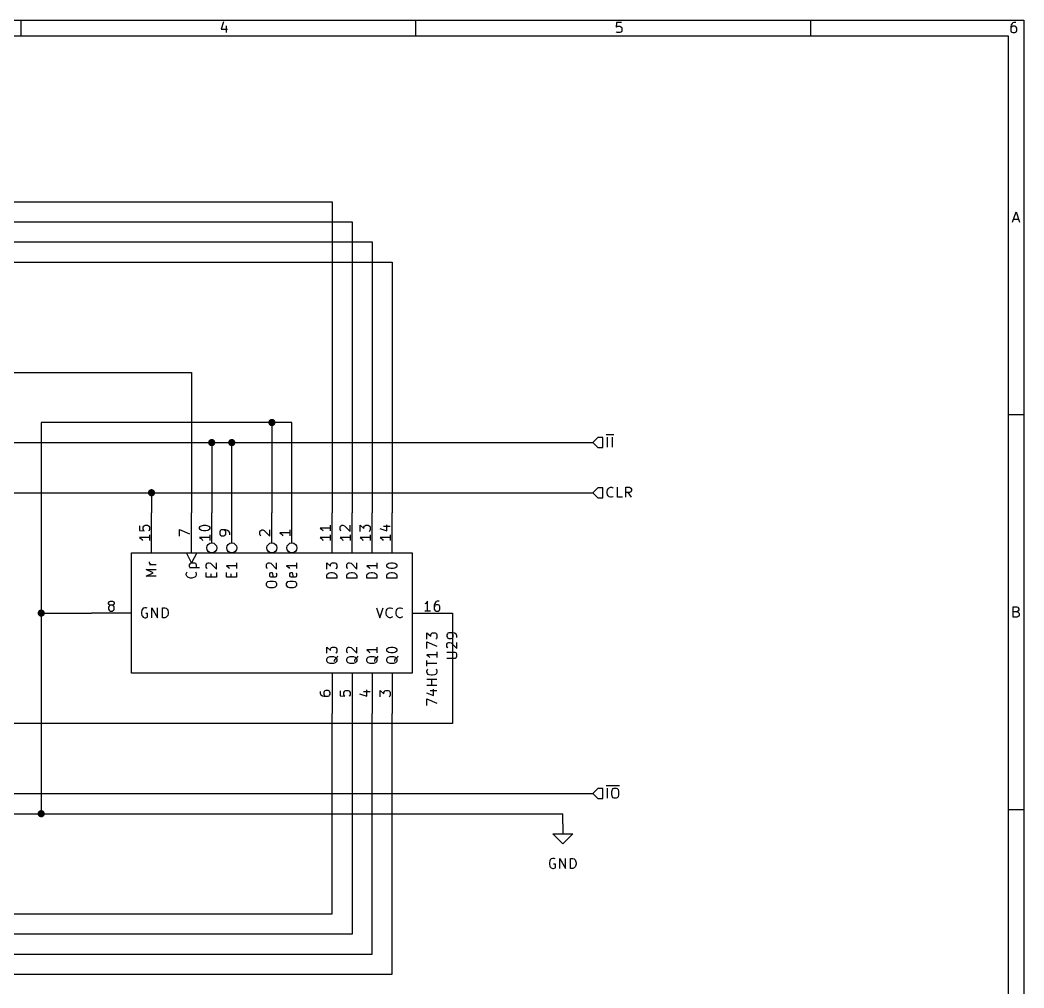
# Model space of a CAD drawing. Extents: x 0.4 to 11.3, y -7.9 to -0.4.
# Drawn here: x 6.29 to 11.3, y -5.22 to -0.39 of the extents above; entities that cross this region are included whole.
import ezdxf

# ---------------------------------------------------------------- set-up
doc = ezdxf.new("R2010")
doc.units = 0
doc.header["$MEASUREMENT"] = 0
for name, color, linetype in [('BROWN2', 54, 'CONTINUOUS'), ('CYAN2', 4, 'CONTINUOUS'), ('GREEN3', 91, 'CONTINUOUS'), ('LYELLOW', 51, 'CONTINUOUS'), ('RED2', 1, 'CONTINUOUS'), ('RED3', 11, 'CONTINUOUS')]:
    doc.layers.add(name, color=color, linetype=linetype)

msp = doc.modelspace()

# ---------------------------------------------------------------- linework, layer by layer
at = {"layer": 'BROWN2', "linetype": 'CONTINUOUS'}
for p, q in [((9.175, -2.475), (9.15, -2.5)), ((9.15, -2.5), (9.175, -2.525)), ((9.2, -2.475), (9.175, -2.475)), ((9.2, -2.525), (9.2, -2.475)), ((9.2166, -2.4589), (9.2542, -2.4589)), ((9.2235, -2.5228), (9.2235, -2.4728)), ((9.2473, -2.5228), (9.2473, -2.4728)), ((9.175, -2.525), (9.2, -2.525)), ((9.175, -2.725), (9.15, -2.75)), ((9.15, -2.75), (9.175, -2.775)), ((9.2, -2.725), (9.175, -2.725)), ((9.2, -2.775), (9.2, -2.725)), ((9.2211, -2.7442), (9.2235, -2.7347)), ((9.2211, -2.7514), (9.2211, -2.7442)), ((9.2235, -2.7609), (9.2211, -2.7514)), ((9.2235, -2.7347), (9.2259, -2.7299)), ((9.2259, -2.7299), (9.2307, -2.7252)), ((9.2307, -2.7252), (9.2378, -2.7228)), ((9.2378, -2.7228), (9.2426, -2.7228)), ((9.2426, -2.7228), (9.2497, -2.7252)), ((9.2497, -2.7252), (9.2521, -2.7276)), ((9.2735, -2.7728), (9.2735, -2.7228)), ((9.314, -2.7728), (9.314, -2.7228)), ((9.314, -2.7228), (9.333, -2.7228)), ((9.333, -2.749), (9.314, -2.749)), ((9.3426, -2.7728), (9.3259, -2.749)), ((9.333, -2.7228), (9.3378, -2.7252)), ((9.3378, -2.7466), (9.333, -2.749)), ((9.3378, -2.7252), (9.3402, -2.7276)), ((9.3402, -2.7442), (9.3378, -2.7466)), ((9.3402, -2.7276), (9.3426, -2.7323)), ((9.3426, -2.7395), (9.3402, -2.7442)), ((9.3426, -2.7323), (9.3426, -2.7395)), ((9.175, -2.775), (9.2, -2.775)), ((9.2259, -2.7657), (9.2235, -2.7609)), ((9.2307, -2.7704), (9.2259, -2.7657)), ((9.2378, -2.7728), (9.2307, -2.7704)), ((9.2426, -2.7728), (9.2378, -2.7728)), ((9.2497, -2.7704), (9.2426, -2.7728)), ((9.2521, -2.768), (9.2497, -2.7704)), ((9.2973, -2.7728), (9.2735, -2.7728)), ((9.175, -4.225), (9.15, -4.25)), ((9.15, -4.25), (9.175, -4.275)), ((9.2, -4.225), (9.175, -4.225)), ((9.2, -4.275), (9.2, -4.225)), ((9.2166, -4.2089), (9.2828, -4.2089)), ((9.2235, -4.2728), (9.2235, -4.2228)), ((9.2449, -4.2395), (9.2473, -4.2299)), ((9.2449, -4.2561), (9.2449, -4.2395)), ((9.2473, -4.2299), (9.2521, -4.2252)), ((9.2521, -4.2252), (9.2568, -4.2228)), ((9.2568, -4.2228), (9.2664, -4.2228)), ((9.2664, -4.2228), (9.2711, -4.2252)), ((9.2711, -4.2252), (9.2759, -4.2299)), ((9.2759, -4.2299), (9.2783, -4.2395)), ((9.2783, -4.2395), (9.2783, -4.2561)), ((9.175, -4.275), (9.2, -4.275)), ((9.2473, -4.2657), (9.2449, -4.2561)), ((9.2521, -4.2704), (9.2473, -4.2657)), ((9.2568, -4.2728), (9.2521, -4.2704)), ((9.2664, -4.2728), (9.2568, -4.2728)), ((9.2711, -4.2704), (9.2664, -4.2728)), ((9.2759, -4.2657), (9.2711, -4.2704)), ((9.2783, -4.2561), (9.2759, -4.2657))]:
    msp.add_line(p, q, dxfattribs=at)
at = {"layer": 'CYAN2', "linetype": 'CONTINUOUS'}
for p, q in [((6.9398, -3.0995), (6.9398, -3.0948)), ((6.9422, -3.1043), (6.9398, -3.0995)), ((7.1422, -3.1043), (7.1446, -3.1019)), ((7.1446, -3.1019), (7.1493, -3.0995)), ((7.1493, -3.0995), (7.1636, -3.0995)), ((7.1636, -3.0995), (7.1684, -3.1019)), ((7.1684, -3.1019), (7.1708, -3.1043)), ((7.2255, -3.1043), (7.2279, -3.1019)), ((7.2279, -3.1019), (7.2327, -3.0995)), ((7.2327, -3.0995), (7.2374, -3.0995)), ((7.2374, -3.0995), (7.2446, -3.1019)), ((7.2446, -3.1019), (7.2731, -3.1305)), ((7.2731, -3.1305), (7.2731, -3.0995)), ((7.3731, -3.0995), (7.3731, -3.1281)), ((7.5255, -3.1043), (7.5279, -3.1019)), ((7.5279, -3.1019), (7.5327, -3.0995)), ((7.5327, -3.0995), (7.5374, -3.0995)), ((7.5374, -3.0995), (7.5446, -3.1019)), ((7.5446, -3.1019), (7.5731, -3.1305)), ((7.5731, -3.1305), (7.5731, -3.0995)), ((7.6731, -3.0995), (7.6731, -3.1281)), ((7.8231, -3.1305), (7.8231, -3.0995)), ((7.8231, -3.0995), (7.8422, -3.1162)), ((7.8446, -3.1043), (7.8469, -3.1019)), ((7.8469, -3.1019), (7.8517, -3.0995)), ((7.8517, -3.0995), (7.8636, -3.0995)), ((7.8636, -3.0995), (7.8684, -3.1019)), ((7.8684, -3.1019), (7.8708, -3.1043)), ((7.9255, -3.1043), (7.9279, -3.1019)), ((7.9279, -3.1019), (7.9327, -3.0995)), ((7.9327, -3.0995), (7.9374, -3.0995)), ((7.9374, -3.0995), (7.9446, -3.1019)), ((7.9446, -3.1019), (7.9731, -3.1305)), ((7.9731, -3.1305), (7.9731, -3.0995)), ((8.0731, -3.0995), (8.0731, -3.1281)), ((8.1279, -3.1043), (8.1327, -3.1019)), ((8.1327, -3.1019), (8.1422, -3.0995)), ((8.1422, -3.0995), (8.1541, -3.0995)), ((8.1541, -3.0995), (8.1636, -3.1019)), ((8.1636, -3.1019), (8.1684, -3.1043)), ((6.9588, -3.1495), (6.9231, -3.1329)), ((6.9231, -3.1329), (6.9731, -3.1329)), ((6.9231, -3.1662), (6.9588, -3.1495)), ((6.9731, -3.109), (6.9398, -3.109)), ((6.9446, -3.1067), (6.9422, -3.1043)), ((6.9493, -3.109), (6.9446, -3.1067)), ((7.1231, -3.1543), (7.1255, -3.1471)), ((7.1255, -3.1471), (7.1279, -3.1448)), ((7.1398, -3.109), (7.1422, -3.1043)), ((7.1398, -3.1186), (7.1398, -3.109)), ((7.1422, -3.1233), (7.1398, -3.1186)), ((7.1398, -3.1233), (7.1898, -3.1233)), ((7.1684, -3.1448), (7.1708, -3.1471)), ((7.1708, -3.1043), (7.1731, -3.109)), ((7.1731, -3.1186), (7.1708, -3.1233)), ((7.1708, -3.1471), (7.1731, -3.1543)), ((7.1731, -3.109), (7.1731, -3.1186)), ((7.2231, -3.109), (7.2255, -3.1043)), ((7.2231, -3.1209), (7.2231, -3.109)), ((7.2255, -3.1257), (7.2231, -3.1209)), ((7.2231, -3.1709), (7.2231, -3.1471)), ((7.2279, -3.1281), (7.2255, -3.1257)), ((7.2731, -3.1471), (7.2731, -3.1709)), ((7.3731, -3.1138), (7.3231, -3.1138)), ((7.3231, -3.1138), (7.3303, -3.1186)), ((7.3231, -3.1709), (7.3231, -3.1471)), ((7.3303, -3.1186), (7.335, -3.1233)), ((7.335, -3.1233), (7.3374, -3.1281)), ((7.3731, -3.1471), (7.3731, -3.1709)), ((7.5231, -3.109), (7.5255, -3.1043)), ((7.5231, -3.1209), (7.5231, -3.109)), ((7.5255, -3.1257), (7.5231, -3.1209)), ((7.5279, -3.1281), (7.5255, -3.1257)), ((7.5398, -3.1543), (7.5422, -3.1495)), ((7.5422, -3.1495), (7.5469, -3.1471)), ((7.5469, -3.1471), (7.5517, -3.1471)), ((7.5517, -3.1471), (7.5565, -3.1709)), ((7.5708, -3.1495), (7.5731, -3.1543)), ((7.6731, -3.1138), (7.6231, -3.1138)), ((7.6231, -3.1138), (7.6303, -3.1186)), ((7.6303, -3.1186), (7.635, -3.1233)), ((7.635, -3.1233), (7.6374, -3.1281)), ((7.6398, -3.1543), (7.6422, -3.1495)), ((7.6422, -3.1495), (7.6469, -3.1471)), ((7.6469, -3.1471), (7.6517, -3.1471)), ((7.6517, -3.1471), (7.6565, -3.1709)), ((7.6708, -3.1495), (7.6731, -3.1543)), ((7.8255, -3.1567), (7.8303, -3.1519)), ((7.8303, -3.1519), (7.835, -3.1495)), ((7.835, -3.1495), (7.8446, -3.1471)), ((7.8422, -3.109), (7.8446, -3.1043)), ((7.8422, -3.1162), (7.8422, -3.109)), ((7.8446, -3.1471), (7.8517, -3.1471)), ((7.8517, -3.1471), (7.8612, -3.1495)), ((7.8612, -3.1495), (7.866, -3.1519)), ((7.866, -3.1519), (7.8708, -3.1567)), ((7.8708, -3.1281), (7.8684, -3.1305)), ((7.8708, -3.1043), (7.8731, -3.109)), ((7.8731, -3.1233), (7.8708, -3.1281)), ((7.8731, -3.109), (7.8731, -3.1233)), ((7.9231, -3.109), (7.9255, -3.1043)), ((7.9231, -3.1209), (7.9231, -3.109)), ((7.9255, -3.1257), (7.9231, -3.1209)), ((7.9279, -3.1281), (7.9255, -3.1257)), ((7.9255, -3.1567), (7.9303, -3.1519)), ((7.9303, -3.1519), (7.935, -3.1495)), ((7.935, -3.1495), (7.9446, -3.1471)), ((7.9446, -3.1471), (7.9517, -3.1471)), ((7.9517, -3.1471), (7.9612, -3.1495)), ((7.9612, -3.1495), (7.966, -3.1519)), ((7.966, -3.1519), (7.9708, -3.1567)), ((8.0731, -3.1138), (8.0231, -3.1138)), ((8.0231, -3.1138), (8.0303, -3.1186)), ((8.0255, -3.1567), (8.0303, -3.1519)), ((8.0303, -3.1186), (8.035, -3.1233)), ((8.0303, -3.1519), (8.035, -3.1495)), ((8.035, -3.1233), (8.0374, -3.1281)), ((8.035, -3.1495), (8.0446, -3.1471)), ((8.0446, -3.1471), (8.0517, -3.1471)), ((8.0517, -3.1471), (8.0612, -3.1495)), ((8.0612, -3.1495), (8.066, -3.1519)), ((8.066, -3.1519), (8.0708, -3.1567)), ((8.1231, -3.1114), (8.1255, -3.1067)), ((8.1231, -3.1162), (8.1231, -3.1114)), ((8.1255, -3.1209), (8.1231, -3.1162)), ((8.1255, -3.1067), (8.1279, -3.1043)), ((8.1279, -3.1233), (8.1255, -3.1209)), ((8.1255, -3.1567), (8.1303, -3.1519)), ((8.1327, -3.1257), (8.1279, -3.1233)), ((8.1303, -3.1519), (8.135, -3.1495)), ((8.1422, -3.1281), (8.1327, -3.1257)), ((8.135, -3.1495), (8.1446, -3.1471)), ((8.1541, -3.1281), (8.1422, -3.1281)), ((8.1446, -3.1471), (8.1517, -3.1471)), ((8.1517, -3.1471), (8.1612, -3.1495)), ((8.1636, -3.1257), (8.1541, -3.1281)), ((8.1612, -3.1495), (8.166, -3.1519)), ((8.1684, -3.1233), (8.1636, -3.1257)), ((8.166, -3.1519), (8.1708, -3.1567)), ((8.1684, -3.1043), (8.1708, -3.1067)), ((8.1708, -3.1209), (8.1684, -3.1233)), ((8.1708, -3.1067), (8.1731, -3.1114)), ((8.1731, -3.1162), (8.1708, -3.1209)), ((8.1731, -3.1114), (8.1731, -3.1162)), ((6.9731, -3.1662), (6.9231, -3.1662)), ((7.1231, -3.159), (7.1231, -3.1543)), ((7.1255, -3.1662), (7.1231, -3.159)), ((7.1303, -3.1709), (7.1255, -3.1662)), ((7.135, -3.1733), (7.1303, -3.1709)), ((7.1446, -3.1757), (7.135, -3.1733)), ((7.1517, -3.1757), (7.1446, -3.1757)), ((7.1612, -3.1733), (7.1517, -3.1757)), ((7.166, -3.1709), (7.1612, -3.1733)), ((7.1708, -3.1662), (7.166, -3.1709)), ((7.1731, -3.159), (7.1708, -3.1662)), ((7.1731, -3.1543), (7.1731, -3.159)), ((7.2731, -3.1709), (7.2231, -3.1709)), ((7.2469, -3.1709), (7.2469, -3.1543)), ((7.3731, -3.1709), (7.3231, -3.1709)), ((7.3469, -3.1709), (7.3469, -3.1543)), ((7.5231, -3.2019), (7.5255, -3.1971)), ((7.5231, -3.2114), (7.5231, -3.2019)), ((7.5255, -3.1971), (7.5303, -3.1924)), ((7.5303, -3.1924), (7.5398, -3.19)), ((7.5398, -3.1638), (7.5398, -3.1543)), ((7.5422, -3.1686), (7.5398, -3.1638)), ((7.5398, -3.19), (7.5565, -3.19)), ((7.5469, -3.1709), (7.5422, -3.1686)), ((7.566, -3.1709), (7.5469, -3.1709)), ((7.5565, -3.19), (7.566, -3.1924)), ((7.5708, -3.1686), (7.566, -3.1709)), ((7.566, -3.1924), (7.5708, -3.1971)), ((7.5731, -3.1638), (7.5708, -3.1686)), ((7.5708, -3.1971), (7.5731, -3.2019)), ((7.5731, -3.1543), (7.5731, -3.1638)), ((7.5731, -3.2019), (7.5731, -3.2114)), ((7.6231, -3.2019), (7.6255, -3.1971)), ((7.6231, -3.2114), (7.6231, -3.2019)), ((7.6255, -3.1971), (7.6303, -3.1924)), ((7.6303, -3.1924), (7.6398, -3.19)), ((7.6398, -3.1638), (7.6398, -3.1543)), ((7.6422, -3.1686), (7.6398, -3.1638)), ((7.6398, -3.19), (7.6565, -3.19)), ((7.6469, -3.1709), (7.6422, -3.1686)), ((7.666, -3.1709), (7.6469, -3.1709)), ((7.6565, -3.19), (7.666, -3.1924)), ((7.6708, -3.1686), (7.666, -3.1709)), ((7.666, -3.1924), (7.6708, -3.1971)), ((7.6731, -3.1638), (7.6708, -3.1686)), ((7.6708, -3.1971), (7.6731, -3.2019)), ((7.6731, -3.1543), (7.6731, -3.1638)), ((7.6731, -3.2019), (7.6731, -3.2114)), ((7.8231, -3.1638), (7.8255, -3.1567)), ((7.8231, -3.1757), (7.8231, -3.1638)), ((7.8731, -3.1757), (7.8231, -3.1757)), ((7.8708, -3.1567), (7.8731, -3.1638)), ((7.8731, -3.1638), (7.8731, -3.1757)), ((7.9231, -3.1638), (7.9255, -3.1567)), ((7.9231, -3.1757), (7.9231, -3.1638)), ((7.9731, -3.1757), (7.9231, -3.1757)), ((7.9708, -3.1567), (7.9731, -3.1638)), ((7.9731, -3.1638), (7.9731, -3.1757)), ((8.0231, -3.1638), (8.0255, -3.1567)), ((8.0231, -3.1757), (8.0231, -3.1638)), ((8.0731, -3.1757), (8.0231, -3.1757)), ((8.0708, -3.1567), (8.0731, -3.1638)), ((8.0731, -3.1638), (8.0731, -3.1757)), ((8.1231, -3.1638), (8.1255, -3.1567)), ((8.1231, -3.1757), (8.1231, -3.1638)), ((8.1731, -3.1757), (8.1231, -3.1757)), ((8.1708, -3.1567), (8.1731, -3.1638)), ((8.1731, -3.1638), (8.1731, -3.1757)), ((7.5255, -3.2162), (7.5231, -3.2114)), ((7.5303, -3.221), (7.5255, -3.2162)), ((7.5398, -3.2233), (7.5303, -3.221)), ((7.5565, -3.2233), (7.5398, -3.2233)), ((7.566, -3.221), (7.5565, -3.2233)), ((7.5708, -3.2162), (7.566, -3.221)), ((7.5731, -3.2114), (7.5708, -3.2162)), ((7.6255, -3.2162), (7.6231, -3.2114)), ((7.6303, -3.221), (7.6255, -3.2162)), ((7.6398, -3.2233), (7.6303, -3.221)), ((7.6565, -3.2233), (7.6398, -3.2233)), ((7.666, -3.221), (7.6565, -3.2233)), ((7.6708, -3.2162), (7.666, -3.221)), ((7.6731, -3.2114), (7.6708, -3.2162)), ((6.9019, -3.335), (6.8995, -3.3446)), ((6.8995, -3.3446), (6.8995, -3.3517)), ((6.8995, -3.3517), (6.9019, -3.3612)), ((6.9043, -3.3303), (6.9019, -3.335)), ((6.909, -3.3255), (6.9043, -3.3303)), ((6.9162, -3.3231), (6.909, -3.3255)), ((6.9233, -3.3231), (6.9162, -3.3231)), ((6.9305, -3.3517), (6.9209, -3.3517)), ((6.9281, -3.3255), (6.9233, -3.3231)), ((6.9305, -3.3684), (6.9305, -3.3517)), ((6.9519, -3.3731), (6.9519, -3.3231)), ((6.9519, -3.3231), (6.9805, -3.3731)), ((6.9805, -3.3731), (6.9805, -3.3231)), ((7.0043, -3.3731), (7.0043, -3.3231)), ((7.0043, -3.3231), (7.0162, -3.3231)), ((7.0162, -3.3231), (7.0233, -3.3255)), ((7.0233, -3.3255), (7.0281, -3.3303)), ((7.0281, -3.3303), (7.0305, -3.335)), ((7.0305, -3.335), (7.0329, -3.3446)), ((7.0329, -3.3517), (7.0305, -3.3612)), ((7.0329, -3.3446), (7.0329, -3.3517)), ((8.0719, -3.3231), (8.0886, -3.3731)), ((8.0886, -3.3731), (8.1052, -3.3231)), ((8.1195, -3.3446), (8.1219, -3.335)), ((8.1195, -3.3517), (8.1195, -3.3446)), ((8.1219, -3.3612), (8.1195, -3.3517)), ((8.1219, -3.335), (8.1243, -3.3303)), ((8.1243, -3.3303), (8.129, -3.3255)), ((8.129, -3.3255), (8.1362, -3.3231)), ((8.1362, -3.3231), (8.1409, -3.3231)), ((8.1409, -3.3231), (8.1481, -3.3255)), ((8.1481, -3.3255), (8.1505, -3.3279)), ((8.1695, -3.3446), (8.1719, -3.335)), ((8.1695, -3.3517), (8.1695, -3.3446)), ((8.1719, -3.3612), (8.1695, -3.3517)), ((8.1719, -3.335), (8.1743, -3.3303)), ((8.1743, -3.3303), (8.179, -3.3255)), ((8.179, -3.3255), (8.1862, -3.3231)), ((8.1862, -3.3231), (8.1909, -3.3231)), ((8.1909, -3.3231), (8.1981, -3.3255)), ((8.1981, -3.3255), (8.2005, -3.3279)), ((6.9019, -3.3612), (6.9043, -3.366)), ((6.9043, -3.366), (6.909, -3.3708)), ((6.909, -3.3708), (6.9162, -3.3731)), ((6.9162, -3.3731), (6.9209, -3.3731)), ((6.9209, -3.3731), (6.9281, -3.3708)), ((6.9281, -3.3708), (6.9305, -3.3684)), ((7.0162, -3.3731), (7.0043, -3.3731)), ((7.0233, -3.3708), (7.0162, -3.3731)), ((7.0281, -3.366), (7.0233, -3.3708)), ((7.0305, -3.3612), (7.0281, -3.366)), ((8.1243, -3.366), (8.1219, -3.3612)), ((8.129, -3.3708), (8.1243, -3.366)), ((8.1362, -3.3731), (8.129, -3.3708)), ((8.1409, -3.3731), (8.1362, -3.3731)), ((8.1481, -3.3708), (8.1409, -3.3731)), ((8.1505, -3.3684), (8.1481, -3.3708)), ((8.1743, -3.366), (8.1719, -3.3612)), ((8.179, -3.3708), (8.1743, -3.366)), ((8.1862, -3.3731), (8.179, -3.3708)), ((8.1909, -3.3731), (8.1862, -3.3731)), ((8.1981, -3.3708), (8.1909, -3.3731)), ((8.2005, -3.3684), (8.1981, -3.3708)), ((8.3228, -3.4792), (8.3228, -3.4483)), ((8.3228, -3.4483), (8.3418, -3.4649)), ((8.3418, -3.4578), (8.3442, -3.453)), ((8.3442, -3.453), (8.3466, -3.4507)), ((8.3466, -3.4507), (8.3514, -3.4483)), ((8.3514, -3.4483), (8.3633, -3.4483)), ((8.3633, -3.4483), (8.368, -3.4507)), ((8.368, -3.4507), (8.3704, -3.453)), ((8.3704, -3.453), (8.3728, -3.4578)), ((8.4252, -3.453), (8.4228, -3.4578)), ((8.4276, -3.4507), (8.4252, -3.453)), ((8.4323, -3.4483), (8.4276, -3.4507)), ((8.4514, -3.4483), (8.4323, -3.4483)), ((8.449, -3.4507), (8.4442, -3.4483)), ((8.4514, -3.453), (8.449, -3.4507)), ((8.4609, -3.4507), (8.4514, -3.4483)), ((8.4538, -3.4578), (8.4514, -3.453)), ((8.468, -3.4554), (8.4609, -3.4507)), ((8.3228, -3.5269), (8.3228, -3.4935)), ((8.3228, -3.4935), (8.3728, -3.5149)), ((8.3418, -3.4649), (8.3418, -3.4578)), ((8.3704, -3.4769), (8.368, -3.4792)), ((8.3728, -3.4721), (8.3704, -3.4769)), ((8.3728, -3.4578), (8.3728, -3.4721)), ((8.4228, -3.4578), (8.4228, -3.4673)), ((8.4228, -3.4673), (8.4252, -3.4721)), ((8.4228, -3.5054), (8.4252, -3.5007)), ((8.4252, -3.4721), (8.4276, -3.4745)), ((8.4252, -3.5007), (8.4276, -3.4983)), ((8.4276, -3.4745), (8.4323, -3.4768)), ((8.4276, -3.4983), (8.4323, -3.4959)), ((8.4323, -3.4768), (8.4442, -3.4768)), ((8.4323, -3.4959), (8.4371, -3.4959)), ((8.4371, -3.4959), (8.4442, -3.4983)), ((8.4442, -3.4768), (8.449, -3.4745)), ((8.4442, -3.4983), (8.4728, -3.5268)), ((8.449, -3.4745), (8.4514, -3.4721)), ((8.4514, -3.4721), (8.4538, -3.4673)), ((8.4538, -3.4673), (8.4538, -3.4578)), ((8.4704, -3.4578), (8.468, -3.4554)), ((8.4728, -3.4626), (8.4704, -3.4578)), ((8.4728, -3.4721), (8.4728, -3.4626)), ((8.4728, -3.5268), (8.4728, -3.4959)), ((7.8231, -3.5505), (7.8231, -3.5195)), ((7.8231, -3.5195), (7.8422, -3.5362)), ((7.8422, -3.529), (7.8446, -3.5243)), ((7.8422, -3.5362), (7.8422, -3.529)), ((7.8446, -3.5243), (7.8469, -3.5219)), ((7.8469, -3.5219), (7.8517, -3.5195)), ((7.8517, -3.5195), (7.8636, -3.5195)), ((7.8636, -3.5195), (7.8684, -3.5219)), ((7.8684, -3.5219), (7.8708, -3.5243)), ((7.8708, -3.5481), (7.8684, -3.5505)), ((7.8708, -3.5243), (7.8731, -3.529)), ((7.8731, -3.5433), (7.8708, -3.5481)), ((7.8731, -3.529), (7.8731, -3.5433)), ((7.9231, -3.529), (7.9255, -3.5243)), ((7.9231, -3.5409), (7.9231, -3.529)), ((7.9255, -3.5457), (7.9231, -3.5409)), ((7.9255, -3.5243), (7.9279, -3.5219)), ((7.9279, -3.5481), (7.9255, -3.5457)), ((7.9279, -3.5219), (7.9327, -3.5195)), ((7.9327, -3.5195), (7.9374, -3.5195)), ((7.9374, -3.5195), (7.9446, -3.5219)), ((7.9446, -3.5219), (7.9731, -3.5505)), ((7.9731, -3.5505), (7.9731, -3.5195)), ((8.0731, -3.5338), (8.0231, -3.5338)), ((8.0231, -3.5338), (8.0303, -3.5386)), ((8.0303, -3.5386), (8.035, -3.5433)), ((8.035, -3.5433), (8.0374, -3.5481)), ((8.0731, -3.5195), (8.0731, -3.5481)), ((8.1231, -3.5314), (8.1255, -3.5267)), ((8.1231, -3.5362), (8.1231, -3.5314)), ((8.1255, -3.5409), (8.1231, -3.5362)), ((8.1255, -3.5267), (8.1279, -3.5243)), ((8.1279, -3.5433), (8.1255, -3.5409)), ((8.1279, -3.5243), (8.1327, -3.5219)), ((8.1327, -3.5457), (8.1279, -3.5433)), ((8.1327, -3.5219), (8.1422, -3.5195)), ((8.1422, -3.5481), (8.1327, -3.5457)), ((8.1422, -3.5195), (8.1541, -3.5195)), ((8.1541, -3.5481), (8.1422, -3.5481)), ((8.1541, -3.5195), (8.1636, -3.5219)), ((8.1636, -3.5457), (8.1541, -3.5481)), ((8.1636, -3.5219), (8.1684, -3.5243)), ((8.1684, -3.5433), (8.1636, -3.5457)), ((8.1684, -3.5243), (8.1708, -3.5267)), ((8.1708, -3.5409), (8.1684, -3.5433)), ((8.1708, -3.5267), (8.1731, -3.5314)), ((8.1731, -3.5362), (8.1708, -3.5409)), ((8.1731, -3.5314), (8.1731, -3.5362)), ((8.3728, -3.5435), (8.3728, -3.5721)), ((8.4228, -3.5173), (8.4228, -3.5054)), ((8.4252, -3.5221), (8.4228, -3.5173)), ((8.4633, -3.5459), (8.4228, -3.5459)), ((8.4276, -3.5245), (8.4252, -3.5221)), ((8.468, -3.5483), (8.4633, -3.5459)), ((8.4704, -3.5507), (8.468, -3.5483)), ((8.4728, -3.5554), (8.4704, -3.5507)), ((7.8231, -3.579), (7.8255, -3.5743)), ((7.8231, -3.5886), (7.8231, -3.579)), ((7.8255, -3.5933), (7.8231, -3.5886)), ((7.8255, -3.5743), (7.8303, -3.5695)), ((7.8303, -3.5981), (7.8255, -3.5933)), ((7.8303, -3.5695), (7.8398, -3.5671)), ((7.8398, -3.6005), (7.8303, -3.5981)), ((7.8398, -3.5671), (7.8565, -3.5671)), ((7.8565, -3.6005), (7.8398, -3.6005)), ((7.8565, -3.5671), (7.866, -3.5695)), ((7.866, -3.5981), (7.8565, -3.6005)), ((7.8636, -3.5814), (7.8612, -3.5862)), ((7.8612, -3.5862), (7.8612, -3.5909)), ((7.8708, -3.5743), (7.8636, -3.5814)), ((7.866, -3.5695), (7.8708, -3.5743)), ((7.8708, -3.5933), (7.866, -3.5981)), ((7.8755, -3.5695), (7.8708, -3.5743)), ((7.8708, -3.5743), (7.8731, -3.579)), ((7.8731, -3.5886), (7.8708, -3.5933)), ((7.8731, -3.579), (7.8731, -3.5886)), ((7.8779, -3.5648), (7.8755, -3.5695)), ((7.9231, -3.579), (7.9255, -3.5743)), ((7.9231, -3.5886), (7.9231, -3.579)), ((7.9255, -3.5933), (7.9231, -3.5886)), ((7.9255, -3.5743), (7.9303, -3.5695)), ((7.9303, -3.5981), (7.9255, -3.5933)), ((7.9303, -3.5695), (7.9398, -3.5671)), ((7.9398, -3.6005), (7.9303, -3.5981)), ((7.9398, -3.5671), (7.9565, -3.5671)), ((7.9565, -3.6005), (7.9398, -3.6005)), ((7.9565, -3.5671), (7.966, -3.5695)), ((7.966, -3.5981), (7.9565, -3.6005)), ((7.9636, -3.5814), (7.9612, -3.5862)), ((7.9612, -3.5862), (7.9612, -3.5909)), ((7.9708, -3.5743), (7.9636, -3.5814)), ((7.966, -3.5695), (7.9708, -3.5743)), ((7.9708, -3.5933), (7.966, -3.5981)), ((7.9755, -3.5695), (7.9708, -3.5743)), ((7.9708, -3.5743), (7.9731, -3.579)), ((7.9731, -3.5886), (7.9708, -3.5933)), ((7.9731, -3.579), (7.9731, -3.5886)), ((7.9779, -3.5648), (7.9755, -3.5695)), ((8.0231, -3.579), (8.0255, -3.5743)), ((8.0231, -3.5886), (8.0231, -3.579)), ((8.0255, -3.5933), (8.0231, -3.5886)), ((8.0255, -3.5743), (8.0303, -3.5695)), ((8.0303, -3.5981), (8.0255, -3.5933)), ((8.0303, -3.5695), (8.0398, -3.5671)), ((8.0398, -3.6005), (8.0303, -3.5981)), ((8.0398, -3.5671), (8.0565, -3.5671)), ((8.0565, -3.6005), (8.0398, -3.6005)), ((8.0565, -3.5671), (8.066, -3.5695)), ((8.066, -3.5981), (8.0565, -3.6005)), ((8.0636, -3.5814), (8.0612, -3.5862)), ((8.0612, -3.5862), (8.0612, -3.5909)), ((8.0708, -3.5743), (8.0636, -3.5814)), ((8.066, -3.5695), (8.0708, -3.5743)), ((8.0708, -3.5933), (8.066, -3.5981)), ((8.0755, -3.5695), (8.0708, -3.5743)), ((8.0708, -3.5743), (8.0731, -3.579)), ((8.0731, -3.5886), (8.0708, -3.5933)), ((8.0731, -3.579), (8.0731, -3.5886)), ((8.0779, -3.5648), (8.0755, -3.5695)), ((8.1231, -3.579), (8.1255, -3.5743)), ((8.1231, -3.5886), (8.1231, -3.579)), ((8.1255, -3.5933), (8.1231, -3.5886)), ((8.1255, -3.5743), (8.1303, -3.5695)), ((8.1303, -3.5981), (8.1255, -3.5933)), ((8.1303, -3.5695), (8.1398, -3.5671)), ((8.1398, -3.6005), (8.1303, -3.5981)), ((8.1398, -3.5671), (8.1565, -3.5671)), ((8.1565, -3.6005), (8.1398, -3.6005)), ((8.1565, -3.5671), (8.166, -3.5695)), ((8.166, -3.5981), (8.1565, -3.6005)), ((8.1636, -3.5814), (8.1612, -3.5862)), ((8.1612, -3.5862), (8.1612, -3.5909)), ((8.1708, -3.5743), (8.1636, -3.5814)), ((8.166, -3.5695), (8.1708, -3.5743)), ((8.1708, -3.5933), (8.166, -3.5981)), ((8.1755, -3.5695), (8.1708, -3.5743)), ((8.1708, -3.5743), (8.1731, -3.579)), ((8.1731, -3.5886), (8.1708, -3.5933)), ((8.1731, -3.579), (8.1731, -3.5886)), ((8.1779, -3.5648), (8.1755, -3.5695)), ((8.3728, -3.5578), (8.3228, -3.5578)), ((8.3228, -3.5578), (8.3299, -3.5626)), ((8.3228, -3.6149), (8.3228, -3.5864)), ((8.3728, -3.6007), (8.3228, -3.6007)), ((8.3299, -3.5626), (8.3347, -3.5673)), ((8.3347, -3.5673), (8.3371, -3.5721)), ((8.4228, -3.5745), (8.4633, -3.5745)), ((8.4633, -3.5745), (8.468, -3.5721)), ((8.468, -3.5721), (8.4704, -3.5697)), ((8.4704, -3.5697), (8.4728, -3.5649)), ((8.4728, -3.5649), (8.4728, -3.5554)), ((8.3228, -3.6388), (8.3252, -3.6316)), ((8.3228, -3.6435), (8.3228, -3.6388)), ((8.3252, -3.6507), (8.3228, -3.6435)), ((8.3252, -3.6316), (8.3276, -3.6292)), ((8.3299, -3.6554), (8.3252, -3.6507)), ((8.3704, -3.6507), (8.3657, -3.6554)), ((8.368, -3.6292), (8.3704, -3.6316)), ((8.3704, -3.6316), (8.3728, -3.6388)), ((8.3728, -3.6435), (8.3704, -3.6507)), ((8.3728, -3.6388), (8.3728, -3.6435)), ((8.3728, -3.6816), (8.3228, -3.6816)), ((8.3347, -3.6578), (8.3299, -3.6554)), ((8.3442, -3.6602), (8.3347, -3.6578)), ((8.3514, -3.6602), (8.3442, -3.6602)), ((8.3466, -3.7102), (8.3466, -3.6816)), ((8.3609, -3.6578), (8.3514, -3.6602)), ((8.3657, -3.6554), (8.3609, -3.6578)), ((8.3204, -3.7483), (8.3561, -3.7602)), ((8.3728, -3.7102), (8.3228, -3.7102)), ((8.3395, -3.7364), (8.3728, -3.7364)), ((8.3561, -3.7602), (8.3561, -3.7292)), ((8.3228, -3.8102), (8.3228, -3.7769)), ((8.3228, -3.7769), (8.3728, -3.7983)), ((8.9357, -4.5847), (8.9333, -4.5942)), ((8.9333, -4.5942), (8.9333, -4.6014)), ((8.9333, -4.6014), (8.9357, -4.6109)), ((8.9381, -4.5799), (8.9357, -4.5847)), ((8.9429, -4.5752), (8.9381, -4.5799)), ((8.95, -4.5728), (8.9429, -4.5752)), ((8.9571, -4.5728), (8.95, -4.5728)), ((8.9643, -4.6014), (8.9548, -4.6014)), ((8.9619, -4.5752), (8.9571, -4.5728)), ((8.9643, -4.618), (8.9643, -4.6014)), ((8.9857, -4.6228), (8.9857, -4.5728)), ((8.9857, -4.5728), (9.0143, -4.6228)), ((9.0143, -4.6228), (9.0143, -4.5728)), ((9.0381, -4.6228), (9.0381, -4.5728)), ((9.0381, -4.5728), (9.05, -4.5728)), ((9.05, -4.5728), (9.0571, -4.5752)), ((9.0571, -4.5752), (9.0619, -4.5799)), ((9.0619, -4.5799), (9.0643, -4.5847)), ((9.0643, -4.5847), (9.0667, -4.5942)), ((9.0667, -4.6014), (9.0643, -4.6109)), ((9.0667, -4.5942), (9.0667, -4.6014)), ((8.9357, -4.6109), (8.9381, -4.6157)), ((8.9381, -4.6157), (8.9429, -4.6204)), ((8.9429, -4.6204), (8.95, -4.6228)), ((8.95, -4.6228), (8.9548, -4.6228)), ((8.9548, -4.6228), (8.9619, -4.6204)), ((8.9619, -4.6204), (8.9643, -4.618)), ((9.05, -4.6228), (9.0381, -4.6228)), ((9.0571, -4.6204), (9.05, -4.6228)), ((9.0619, -4.6157), (9.0571, -4.6204)), ((9.0643, -4.6109), (9.0619, -4.6157))]:
    msp.add_line(p, q, dxfattribs=at)
at = {"layer": 'GREEN3', "linetype": 'CONTINUOUS'}
for p, q in [((2.3, -1.3), (7.85, -1.3)), ((7.85, -1.3), (7.85, -2.85)), ((2.4, -1.4), (7.95, -1.4)), ((7.95, -1.4), (7.95, -2.85)), ((2.5, -1.5), (8.05, -1.5)), ((8.05, -1.5), (8.05, -2.85)), ((2.6, -1.6), (8.15, -1.6)), ((8.15, -1.6), (8.15, -2.85)), ((4.75, -2.15), (7.15, -2.15)), ((7.15, -2.15), (7.15, -2.85)), ((6.4, -2.4), (6.4, -3.35)), ((7.55, -2.4), (6.4, -2.4)), ((7.65, -2.4), (7.55, -2.4)), ((7.55, -2.4), (7.55, -2.85)), ((7.65, -2.85), (7.65, -2.4)), ((4.95, -2.5), (7.25, -2.5)), ((7.25, -2.5), (7.35, -2.5)), ((7.25, -2.5), (7.25, -2.85)), ((7.35, -2.85), (7.35, -2.5)), ((7.35, -2.5), (9.15, -2.5)), ((4.55, -2.75), (6.95, -2.75)), ((6.95, -2.75), (6.95, -2.85)), ((6.95, -2.75), (9.15, -2.75)), ((6.4, -3.35), (6.4, -4.35)), ((6.4, -3.35), (6.65, -3.35)), ((8.45, -3.35), (8.45, -3.9)), ((7.85, -4.85), (7.85, -3.85)), ((7.95, -3.85), (7.95, -4.95)), ((8.05, -5.05), (8.05, -3.85)), ((8.15, -5.15), (8.15, -3.85)), ((8.45, -3.9), (6.05, -3.9)), ((2.6, -4.25), (9.15, -4.25)), ((4.05, -4.35), (6.4, -4.35)), ((6.4, -4.35), (9, -4.35)), ((9, -4.4), (9, -4.35)), ((6.2, -4.85), (7.85, -4.85)), ((7.95, -4.95), (5.85, -4.95)), ((5.5, -5.05), (8.05, -5.05)), ((5.15, -5.15), (8.15, -5.15))]:
    msp.add_line(p, q, dxfattribs=at)
at = {"layer": 'GREEN3', "const_width": 0.018}
for points in [[(7.541, -2.4, 1), (7.559, -2.4, 1)], [(7.241, -2.5, 1), (7.259, -2.5, 1)], [(7.341, -2.5, 1), (7.359, -2.5, 1)], [(6.941, -2.75, 1), (6.959, -2.75, 1)], [(6.391, -3.35, 1), (6.409, -3.35, 1)], [(6.391, -4.35, 1), (6.409, -4.35, 1)]]:
    msp.add_lwpolyline(points, format="xyb", close=True, dxfattribs=at)
at = {"layer": 'LYELLOW', "linetype": 'CONTINUOUS'}
for p, q in [((6.85, -3.65), (6.85, -3.05)), ((6.85, -3.05), (8.25, -3.05)), ((8.25, -3.05), (8.25, -3.65)), ((8.25, -3.65), (6.85, -3.65))]:
    msp.add_line(p, q, dxfattribs=at)
at = {"layer": 'RED2', "linetype": 'CONTINUOUS'}
for p, q in [((0.3937, -0.3937), (11.2993, -0.3937)), ((6.2992, -0.4724), (6.2992, -0.3937)), ((8.2677, -0.4724), (8.2677, -0.3937)), ((10.2362, -0.4724), (10.2362, -0.3937)), ((11.2993, -0.3937), (11.2993, -7.8743)), ((7.3093, -0.4028), (7.2971, -0.4394)), ((7.2971, -0.4394), (7.3288, -0.4394)), ((7.3215, -0.4223), (7.3215, -0.4564)), ((9.268, -0.4053), (9.2656, -0.4296)), ((9.2656, -0.4296), (9.268, -0.4272)), ((9.2924, -0.4053), (9.268, -0.4053)), ((9.268, -0.4272), (9.2729, -0.4248)), ((9.2729, -0.4248), (9.2851, -0.4248)), ((9.2851, -0.4248), (9.29, -0.4272)), ((9.29, -0.4272), (9.2924, -0.4296)), ((9.2924, -0.4296), (9.2948, -0.4345)), ((9.2948, -0.4467), (9.2924, -0.4516)), ((9.2948, -0.4345), (9.2948, -0.4467)), ((11.2365, -0.4174), (11.2341, -0.4272)), ((11.2341, -0.4272), (11.2341, -0.4467)), ((11.2365, -0.4296), (11.2341, -0.4345)), ((11.2341, -0.4467), (11.2365, -0.4516)), ((11.2414, -0.4101), (11.2365, -0.4174)), ((11.239, -0.4272), (11.2365, -0.4296)), ((11.2439, -0.4248), (11.239, -0.4272)), ((11.2439, -0.4077), (11.2414, -0.4101)), ((11.2487, -0.4053), (11.2439, -0.4077)), ((11.2536, -0.4248), (11.2439, -0.4248)), ((11.2585, -0.4053), (11.2487, -0.4053)), ((11.2585, -0.4272), (11.2536, -0.4248)), ((11.2609, -0.4296), (11.2585, -0.4272)), ((11.2633, -0.4345), (11.2609, -0.4296)), ((11.2609, -0.4516), (11.2633, -0.4467)), ((11.2633, -0.4467), (11.2633, -0.4345)), ((0.4724, -0.4724), (11.2206, -0.4724)), ((9.268, -0.454), (9.2656, -0.4516)), ((9.2729, -0.4564), (9.268, -0.454)), ((9.2851, -0.4564), (9.2729, -0.4564)), ((9.29, -0.454), (9.2851, -0.4564)), ((9.2924, -0.4516), (9.29, -0.454)), ((11.2206, -0.4724), (11.2206, -7.7956)), ((11.2365, -0.4516), (11.239, -0.454)), ((11.239, -0.454), (11.2439, -0.4564)), ((11.2439, -0.4564), (11.2536, -0.4564)), ((11.2536, -0.4564), (11.2585, -0.454)), ((11.2585, -0.454), (11.2609, -0.4516)), ((11.2429, -1.4013), (11.2599, -1.3501)), ((11.2599, -1.3501), (11.277, -1.4013)), ((11.2477, -1.3867), (11.2721, -1.3867)), ((11.2993, -2.3622), (11.2206, -2.3622)), ((6.95, -3.05), (6.95, -2.85)), ((7.15, -3.05), (7.15, -2.85)), ((7.25, -3), (7.25, -2.85)), ((7.35, -3), (7.35, -2.85)), ((7.55, -3), (7.55, -2.85)), ((7.65, -3), (7.65, -2.85)), ((7.85, -3.05), (7.85, -2.85)), ((7.95, -3.05), (7.95, -2.85)), ((8.05, -3.05), (8.05, -2.85)), ((8.15, -3.05), (8.15, -2.85)), ((6.85, -3.65), (6.85, -3.05)), ((6.85, -3.05), (8.25, -3.05)), ((7.15, -3.1), (7.125, -3.05)), ((7.175, -3.05), (7.15, -3.1)), ((8.25, -3.05), (8.25, -3.65)), ((6.85, -3.35), (6.65, -3.35)), ((8.25, -3.35), (8.45, -3.35)), ((11.2465, -3.3698), (11.2465, -3.3186)), ((11.2465, -3.3186), (11.2636, -3.3186)), ((11.2636, -3.343), (11.2465, -3.343)), ((11.2636, -3.3186), (11.2685, -3.3211)), ((11.2685, -3.3406), (11.2636, -3.343)), ((11.2636, -3.343), (11.2709, -3.3455)), ((11.2685, -3.3211), (11.2709, -3.3235)), ((11.2709, -3.3381), (11.2685, -3.3406)), ((11.2709, -3.3235), (11.2733, -3.3284)), ((11.2733, -3.3333), (11.2709, -3.3381)), ((11.2709, -3.3455), (11.2733, -3.3479)), ((11.2733, -3.3284), (11.2733, -3.3333)), ((11.2733, -3.3479), (11.2758, -3.3528)), ((11.2758, -3.3528), (11.2758, -3.3601)), ((11.266, -3.3698), (11.2465, -3.3698)), ((11.2709, -3.3674), (11.266, -3.3698)), ((11.2733, -3.365), (11.2709, -3.3674)), ((11.2758, -3.3601), (11.2733, -3.365)), ((8.25, -3.65), (6.85, -3.65)), ((7.85, -3.65), (7.85, -3.85)), ((7.95, -3.65), (7.95, -3.85)), ((8.05, -3.65), (8.05, -3.85)), ((8.15, -3.65), (8.15, -3.85)), ((11.2993, -4.3307), (11.2206, -4.3307)), ((9, -4.4), (9, -4.45)), ((9, -4.5), (8.95, -4.45)), ((8.95, -4.45), (9, -4.45)), ((9, -4.45), (9.05, -4.45)), ((9.05, -4.45), (9, -4.5))]:
    msp.add_line(p, q, dxfattribs=at)
at = {"layer": 'RED2'}
for centre in [(7.25, -3.025), (7.35, -3.025), (7.55, -3.025), (7.65, -3.025)]:
    msp.add_circle(centre, 0.025, dxfattribs=at)
at = {"layer": 'RED3', "linetype": 'CONTINUOUS'}
for p, q in [((6.8899, -2.9143), (6.8899, -2.9381)), ((6.8899, -2.9381), (6.9137, -2.9405)), ((6.9089, -2.9214), (6.9113, -2.9167)), ((6.9089, -2.9333), (6.9089, -2.9214)), ((6.9113, -2.9381), (6.9089, -2.9333)), ((6.9113, -2.9167), (6.9137, -2.9143)), ((6.9137, -2.9405), (6.9113, -2.9381)), ((6.9137, -2.9143), (6.9184, -2.9119)), ((6.9184, -2.9119), (6.9304, -2.9119)), ((6.9304, -2.9119), (6.9351, -2.9143)), ((6.9351, -2.9143), (6.9375, -2.9167)), ((6.9375, -2.9381), (6.9351, -2.9405)), ((6.9375, -2.9167), (6.9399, -2.9214)), ((6.9399, -2.9333), (6.9375, -2.9381)), ((6.9399, -2.9214), (6.9399, -2.9333)), ((7.0899, -2.9667), (7.0899, -2.9333)), ((7.0899, -2.9333), (7.1399, -2.9548)), ((7.1899, -2.9238), (7.1923, -2.919)), ((7.1899, -2.9286), (7.1899, -2.9238)), ((7.1923, -2.9333), (7.1899, -2.9286)), ((7.1923, -2.919), (7.1946, -2.9167)), ((7.1946, -2.9357), (7.1923, -2.9333)), ((7.1946, -2.9167), (7.1994, -2.9143)), ((7.1994, -2.9381), (7.1946, -2.9357)), ((7.1994, -2.9143), (7.2089, -2.9119)), ((7.2089, -2.9405), (7.1994, -2.9381)), ((7.2089, -2.9119), (7.2208, -2.9119)), ((7.2208, -2.9405), (7.2089, -2.9405)), ((7.2208, -2.9119), (7.2304, -2.9143)), ((7.2304, -2.9381), (7.2208, -2.9405)), ((7.2304, -2.9143), (7.2351, -2.9167)), ((7.2351, -2.9357), (7.2304, -2.9381)), ((7.2351, -2.9167), (7.2375, -2.919)), ((7.2375, -2.9333), (7.2351, -2.9357)), ((7.2375, -2.919), (7.2399, -2.9238)), ((7.2399, -2.9286), (7.2375, -2.9333)), ((7.2399, -2.9238), (7.2399, -2.9286)), ((7.2923, -2.9405), (7.2899, -2.9452)), ((7.2899, -2.9452), (7.2899, -2.9548)), ((7.2946, -2.9381), (7.2923, -2.9405)), ((7.2994, -2.9357), (7.2946, -2.9381)), ((7.3184, -2.9357), (7.2994, -2.9357)), ((7.3161, -2.9381), (7.3113, -2.9357)), ((7.3184, -2.9405), (7.3161, -2.9381)), ((7.328, -2.9381), (7.3184, -2.9357)), ((7.3208, -2.9452), (7.3184, -2.9405)), ((7.3208, -2.9548), (7.3208, -2.9452)), ((7.3351, -2.9429), (7.328, -2.9381)), ((7.3375, -2.9452), (7.3351, -2.9429)), ((7.3399, -2.95), (7.3375, -2.9452)), ((7.3399, -2.9595), (7.3399, -2.95)), ((7.4899, -2.9452), (7.4923, -2.9405)), ((7.4899, -2.9571), (7.4899, -2.9452)), ((7.4923, -2.9405), (7.4946, -2.9381)), ((7.4946, -2.9381), (7.4994, -2.9357)), ((7.4994, -2.9357), (7.5042, -2.9357)), ((7.5042, -2.9357), (7.5113, -2.9381)), ((7.5113, -2.9381), (7.5399, -2.9667)), ((7.5399, -2.9667), (7.5399, -2.9357)), ((7.6399, -2.95), (7.5899, -2.95)), ((7.5899, -2.95), (7.597, -2.9548)), ((7.6399, -2.9357), (7.6399, -2.9643)), ((7.8399, -2.9262), (7.7899, -2.9262)), ((7.7899, -2.9262), (7.797, -2.9309)), ((7.797, -2.9309), (7.8018, -2.9357)), ((7.8018, -2.9357), (7.8042, -2.9405)), ((7.8399, -2.9119), (7.8399, -2.9405)), ((7.8899, -2.9214), (7.8923, -2.9167)), ((7.8899, -2.9333), (7.8899, -2.9214)), ((7.8923, -2.9381), (7.8899, -2.9333)), ((7.8923, -2.9167), (7.8946, -2.9143)), ((7.8946, -2.9405), (7.8923, -2.9381)), ((7.8946, -2.9143), (7.8994, -2.9119)), ((7.8994, -2.9119), (7.9042, -2.9119)), ((7.9042, -2.9119), (7.9113, -2.9143)), ((7.9113, -2.9143), (7.9399, -2.9429)), ((7.9399, -2.9429), (7.9399, -2.9119)), ((7.9899, -2.9429), (7.9899, -2.9119)), ((7.9899, -2.9119), (8.0089, -2.9286)), ((8.0089, -2.9214), (8.0113, -2.9167)), ((8.0089, -2.9286), (8.0089, -2.9214)), ((8.0113, -2.9167), (8.0137, -2.9143)), ((8.0137, -2.9143), (8.0184, -2.9119)), ((8.0184, -2.9119), (8.0304, -2.9119)), ((8.0304, -2.9119), (8.0351, -2.9143)), ((8.0351, -2.9143), (8.0375, -2.9167)), ((8.0375, -2.9405), (8.0351, -2.9429)), ((8.0375, -2.9167), (8.0399, -2.9214)), ((8.0399, -2.9357), (8.0375, -2.9405)), ((8.0399, -2.9214), (8.0399, -2.9357)), ((8.0875, -2.9286), (8.1232, -2.9405)), ((8.1065, -2.9167), (8.1399, -2.9167)), ((8.1232, -2.9405), (8.1232, -2.9095)), ((6.9399, -2.9738), (6.8899, -2.9738)), ((6.8899, -2.9738), (6.897, -2.9786)), ((6.897, -2.9786), (6.9018, -2.9833)), ((6.9018, -2.9833), (6.9042, -2.9881)), ((6.9399, -2.9595), (6.9399, -2.9881)), ((7.2399, -2.9738), (7.1899, -2.9738)), ((7.1899, -2.9738), (7.197, -2.9786)), ((7.197, -2.9786), (7.2018, -2.9833)), ((7.2018, -2.9833), (7.2042, -2.9881)), ((7.2399, -2.9595), (7.2399, -2.9881)), ((7.2899, -2.9548), (7.2923, -2.9595)), ((7.2923, -2.9595), (7.2946, -2.9619)), ((7.2946, -2.9619), (7.2994, -2.9643)), ((7.2994, -2.9643), (7.3113, -2.9643)), ((7.3113, -2.9643), (7.3161, -2.9619)), ((7.3161, -2.9619), (7.3184, -2.9595)), ((7.3184, -2.9595), (7.3208, -2.9548)), ((7.4923, -2.9619), (7.4899, -2.9571)), ((7.4946, -2.9643), (7.4923, -2.9619)), ((7.597, -2.9548), (7.6018, -2.9595)), ((7.6018, -2.9595), (7.6042, -2.9643)), ((7.8399, -2.9738), (7.7899, -2.9738)), ((7.7899, -2.9738), (7.797, -2.9786)), ((7.797, -2.9786), (7.8018, -2.9833)), ((7.8018, -2.9833), (7.8042, -2.9881)), ((7.8399, -2.9595), (7.8399, -2.9881)), ((7.9399, -2.9738), (7.8899, -2.9738)), ((7.8899, -2.9738), (7.897, -2.9786)), ((7.897, -2.9786), (7.9018, -2.9833)), ((7.9018, -2.9833), (7.9042, -2.9881)), ((7.9399, -2.9595), (7.9399, -2.9881)), ((8.0399, -2.9738), (7.9899, -2.9738)), ((7.9899, -2.9738), (7.997, -2.9786)), ((7.997, -2.9786), (8.0018, -2.9833)), ((8.0018, -2.9833), (8.0042, -2.9881)), ((8.0399, -2.9595), (8.0399, -2.9881)), ((8.1399, -2.9738), (8.0899, -2.9738)), ((8.0899, -2.9738), (8.097, -2.9786)), ((8.097, -2.9786), (8.1018, -2.9833)), ((8.1018, -2.9833), (8.1042, -2.9881)), ((8.1399, -2.9595), (8.1399, -2.9881)), ((6.7357, -3.2994), (6.7381, -3.2946)), ((6.7357, -3.3018), (6.7357, -3.2994)), ((6.7381, -3.3065), (6.7357, -3.3018)), ((6.7381, -3.2946), (6.7405, -3.2923)), ((6.7405, -3.2923), (6.7452, -3.2899)), ((6.7452, -3.2899), (6.7548, -3.2899)), ((6.7548, -3.2899), (6.7595, -3.2923)), ((6.7595, -3.2923), (6.7619, -3.2946)), ((6.7619, -3.2946), (6.7643, -3.2994)), ((6.7643, -3.3018), (6.7619, -3.3065)), ((6.7643, -3.2994), (6.7643, -3.3018)), ((8.3167, -3.3018), (8.3119, -3.3042)), ((8.3214, -3.297), (8.3167, -3.3018)), ((8.3262, -3.2899), (8.3214, -3.297)), ((8.3262, -3.3399), (8.3262, -3.2899)), ((8.3619, -3.3018), (8.3595, -3.3113)), ((8.3667, -3.2946), (8.3619, -3.3018)), ((8.369, -3.2923), (8.3667, -3.2946)), ((8.3738, -3.2899), (8.369, -3.2923)), ((8.3833, -3.2899), (8.3738, -3.2899)), ((6.7381, -3.3161), (6.7357, -3.3208)), ((6.7357, -3.3208), (6.7357, -3.3304)), ((6.7357, -3.3304), (6.7381, -3.3351)), ((6.7405, -3.3089), (6.7381, -3.3065)), ((6.7405, -3.3137), (6.7381, -3.3161)), ((6.7381, -3.3351), (6.7405, -3.3375)), ((6.7452, -3.3113), (6.7405, -3.3089)), ((6.7452, -3.3113), (6.7405, -3.3137)), ((6.7405, -3.3375), (6.7452, -3.3399)), ((6.7548, -3.3113), (6.7452, -3.3113)), ((6.7452, -3.3399), (6.7548, -3.3399)), ((6.7595, -3.3089), (6.7548, -3.3113)), ((6.7595, -3.3137), (6.7548, -3.3113)), ((6.7548, -3.3399), (6.7595, -3.3375)), ((6.7619, -3.3065), (6.7595, -3.3089)), ((6.7619, -3.3161), (6.7595, -3.3137)), ((6.7595, -3.3375), (6.7619, -3.3351)), ((6.7643, -3.3208), (6.7619, -3.3161)), ((6.7619, -3.3351), (6.7643, -3.3304)), ((6.7643, -3.3304), (6.7643, -3.3208)), ((8.3405, -3.3399), (8.3119, -3.3399)), ((8.3595, -3.3113), (8.3595, -3.3304)), ((8.3619, -3.3137), (8.3595, -3.3184)), ((8.3595, -3.3304), (8.3619, -3.3351)), ((8.3643, -3.3113), (8.3619, -3.3137)), ((8.3619, -3.3351), (8.3643, -3.3375)), ((8.369, -3.3089), (8.3643, -3.3113)), ((8.3643, -3.3375), (8.369, -3.3399)), ((8.3786, -3.3089), (8.369, -3.3089)), ((8.369, -3.3399), (8.3786, -3.3399)), ((8.3833, -3.3113), (8.3786, -3.3089)), ((8.3786, -3.3399), (8.3833, -3.3375)), ((8.3857, -3.3137), (8.3833, -3.3113)), ((8.3833, -3.3375), (8.3857, -3.3351)), ((8.3881, -3.3184), (8.3857, -3.3137)), ((8.3857, -3.3351), (8.3881, -3.3304)), ((8.3881, -3.3304), (8.3881, -3.3184)), ((7.7899, -3.7405), (7.7899, -3.75)), ((7.7899, -3.75), (7.7923, -3.7548)), ((7.8113, -3.7405), (7.8089, -3.7452)), ((7.8089, -3.7452), (7.8089, -3.7548)), ((7.8137, -3.7381), (7.8113, -3.7405)), ((7.8184, -3.7357), (7.8137, -3.7381)), ((7.8304, -3.7357), (7.8184, -3.7357)), ((7.8351, -3.7381), (7.8304, -3.7357)), ((7.8375, -3.7405), (7.8351, -3.7381)), ((7.8399, -3.7452), (7.8375, -3.7405)), ((7.8399, -3.7548), (7.8399, -3.7452)), ((7.8899, -3.7381), (7.8899, -3.7619)), ((7.9089, -3.7452), (7.9113, -3.7405)), ((7.9089, -3.7571), (7.9089, -3.7452)), ((7.9113, -3.7405), (7.9137, -3.7381)), ((7.9137, -3.7381), (7.9184, -3.7357)), ((7.9184, -3.7357), (7.9304, -3.7357)), ((7.9304, -3.7357), (7.9351, -3.7381)), ((7.9351, -3.7381), (7.9375, -3.7405)), ((7.9375, -3.7405), (7.9399, -3.7452)), ((7.9399, -3.7452), (7.9399, -3.7571)), ((7.9875, -3.7524), (8.0232, -3.7643)), ((8.0065, -3.7405), (8.0399, -3.7405)), ((8.0232, -3.7643), (8.0232, -3.7333)), ((8.0899, -3.7667), (8.0899, -3.7357)), ((8.0899, -3.7357), (8.1089, -3.7524)), ((8.1089, -3.7452), (8.1113, -3.7405)), ((8.1089, -3.7524), (8.1089, -3.7452)), ((8.1113, -3.7405), (8.1137, -3.7381)), ((8.1137, -3.7381), (8.1184, -3.7357)), ((8.1184, -3.7357), (8.1304, -3.7357)), ((8.1304, -3.7357), (8.1351, -3.7381)), ((8.1351, -3.7381), (8.1375, -3.7405)), ((8.1375, -3.7405), (8.1399, -3.7452)), ((8.1399, -3.7452), (8.1399, -3.7595)), ((7.7923, -3.7548), (7.7946, -3.7571)), ((7.7946, -3.7571), (7.8018, -3.7619)), ((7.8018, -3.7619), (7.8113, -3.7643)), ((7.8089, -3.7548), (7.8113, -3.7595)), ((7.8113, -3.7595), (7.8137, -3.7619)), ((7.8113, -3.7643), (7.8304, -3.7643)), ((7.8137, -3.7619), (7.8184, -3.7643)), ((7.8304, -3.7643), (7.8351, -3.7619)), ((7.8351, -3.7619), (7.8375, -3.7595)), ((7.8375, -3.7595), (7.8399, -3.7548)), ((7.8899, -3.7619), (7.9137, -3.7643)), ((7.9113, -3.7619), (7.9089, -3.7571)), ((7.9137, -3.7643), (7.9113, -3.7619)), ((7.9375, -3.7619), (7.9351, -3.7643)), ((7.9399, -3.7571), (7.9375, -3.7619)), ((8.1375, -3.7643), (8.1351, -3.7667)), ((8.1399, -3.7595), (8.1375, -3.7643))]:
    msp.add_line(p, q, dxfattribs=at)

doc.saveas('drawing.dxf')
